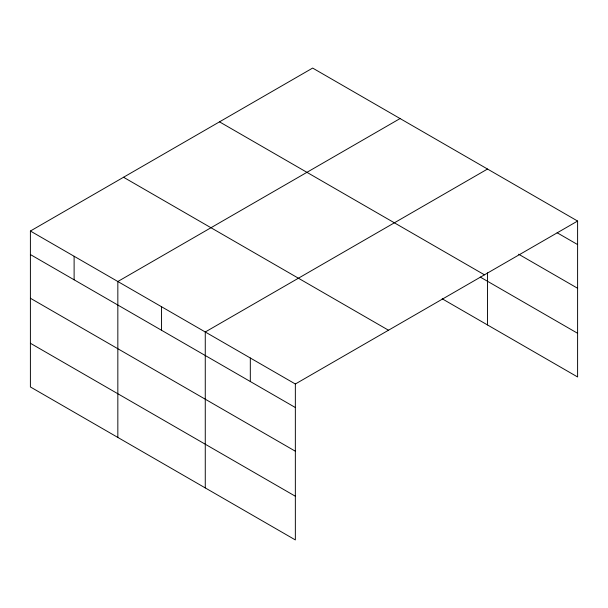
<?xml version="1.0" encoding="UTF-8"?>
<svg xmlns="http://www.w3.org/2000/svg" width="608" height="608" viewBox="0 0 608 608"><rect width="100%" height="100%" fill="white"/><g stroke="black" fill="none" stroke-linecap="round" stroke-linejoin="round"><path stroke-width="0.91" d="M30.4 231.032L295.351 383.998L295.351 539.927L30.4 386.954L30.4 231.032L312.649 68.073L577.6 221.046L577.6 376.968L442.183 298.786M400.079 118.552L117.838 281.512L117.838 437.433M487.517 169.039L205.268 331.991L205.268 487.912M295.351 383.998L577.6 221.046M557.126 232.75L577.6 244.576M518.639 254.22L577.6 288.268M219.503 121.851L484.462 274.824M480.229 277.066L577.6 333.283M123.538 177.255L388.497 330.228M30.4 254.554L295.351 407.527M30.4 298.247L295.351 451.22M30.4 343.262L295.351 496.234M487.517 272.832L487.517 324.961M250.314 357.998L250.314 381.52M161.553 306.751L161.553 330.281M74.115 256.272L74.115 279.802"/></g></svg>
